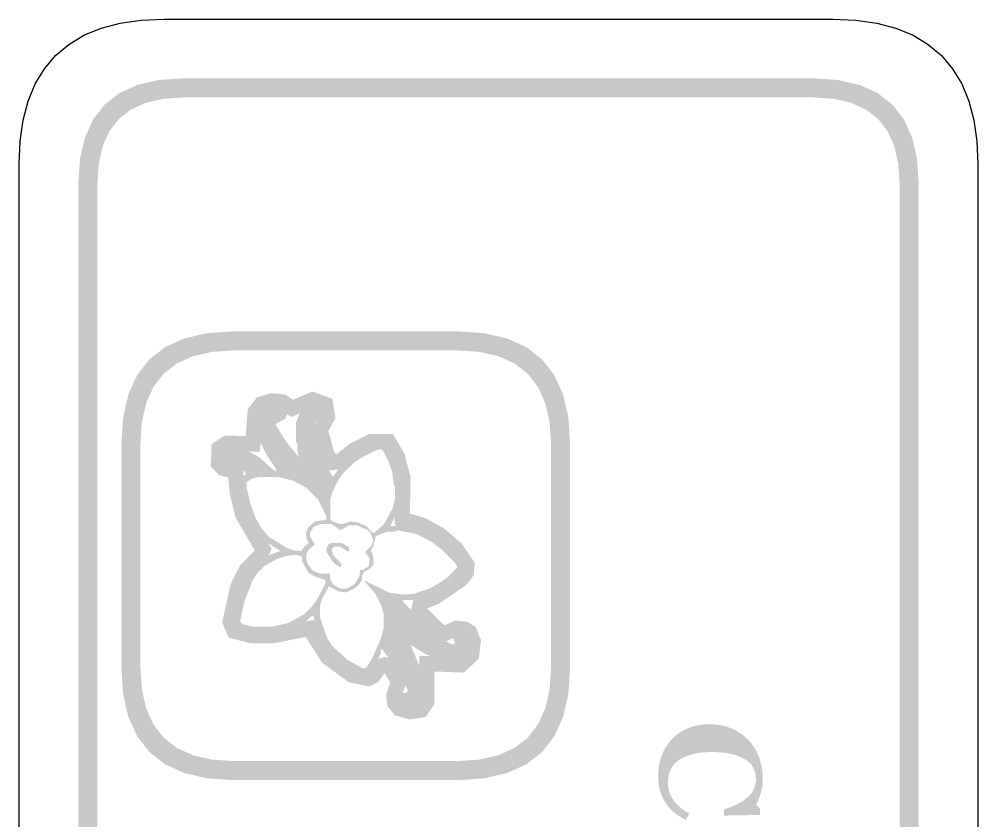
# Model space of a CAD drawing. Header units: millimetres. Extents: x 6 to 126, y 130 to 351.
# Drawn here: x 72.96 to 93.04, y 267.25 to 284.04 of the extents above; entities that cross this region are included whole.
import ezdxf

# ---------------------------------------------------------------- set-up
doc = ezdxf.new("R2010")
doc.units = ezdxf.units.MM
doc.layers.add('CUT', color=1, linetype='Continuous')
doc.layers.add('RASTER', color=7, linetype='Continuous')

msp = doc.modelspace()

# ---------------------------------------------------------------- hatches: boundary and pattern name
at = {"layer": 'RASTER'}
h = msp.add_hatch(color=7, dxfattribs=at)
h.paths.add_polyline_path([(89.6, 282.8), (90.116, 282.766), (90.563, 282.663), (90.941, 282.491), (91.25, 282.25), (91.491, 281.941), (91.663, 281.563), (91.766, 281.116), (91.8, 280.6), (91.8, 223.4), (91.766, 222.884), (91.663, 222.438), (91.491, 222.059), (91.25, 221.75), (90.941, 221.509), (90.563, 221.337), (90.116, 221.234), (89.6, 221.2), (76.4, 221.2), (75.884, 221.234), (75.438, 221.337), (75.059, 221.509), (74.75, 221.75), (74.509, 222.059), (74.338, 222.438), (74.234, 222.884), (74.2, 223.4), (74.2, 280.6), (74.234, 281.116), (74.338, 281.563), (74.509, 281.941), (74.75, 282.25), (75.059, 282.491), (75.438, 282.663), (75.884, 282.766), (76.4, 282.8)])
h.paths.add_polyline_path([(89.6, 282.4), (76.4, 282.4), (75.978, 282.372), (75.613, 282.288), (75.303, 282.147), (75.05, 281.95), (74.853, 281.697), (74.712, 281.388), (74.628, 281.022), (74.6, 280.6), (74.6, 223.4), (74.628, 222.978), (74.712, 222.613), (74.853, 222.303), (75.05, 222.05), (75.303, 221.853), (75.613, 221.712), (75.978, 221.628), (76.4, 221.6), (89.6, 221.6), (90.022, 221.628), (90.388, 221.712), (90.697, 221.853), (90.95, 222.05), (91.147, 222.303), (91.288, 222.613), (91.372, 222.978), (91.4, 223.4), (91.4, 280.6), (91.372, 281.022), (91.288, 281.388), (91.147, 281.697), (90.95, 281.95), (90.697, 282.147), (90.387, 282.288), (90.022, 282.372), (89.6, 282.4)], flags=0)
h = msp.add_hatch(color=7, dxfattribs=at)
h.paths.add_polyline_path([(82.15, 277.5), (82.701, 277.463), (83.178, 277.353), (83.582, 277.17), (83.913, 276.913), (84.17, 276.582), (84.353, 276.178), (84.463, 275.701), (84.5, 275.15), (84.5, 270.45), (84.463, 269.899), (84.353, 269.422), (84.17, 269.018), (83.913, 268.688), (83.582, 268.43), (83.178, 268.247), (82.701, 268.137), (82.15, 268.1), (77.45, 268.1), (76.899, 268.137), (76.422, 268.247), (76.018, 268.43), (75.688, 268.688), (75.43, 269.018), (75.247, 269.422), (75.137, 269.899), (75.1, 270.45), (75.1, 275.15), (75.137, 275.701), (75.247, 276.178), (75.43, 276.582), (75.688, 276.913), (76.018, 277.17), (76.422, 277.353), (76.899, 277.463), (77.45, 277.5)])
h.paths.add_polyline_path([(82.15, 277.1), (77.45, 277.1), (76.993, 277.07), (76.597, 276.978), (76.262, 276.826), (75.988, 276.613), (75.774, 276.338), (75.622, 276.003), (75.53, 275.607), (75.5, 275.15), (75.5, 270.45), (75.53, 269.993), (75.622, 269.597), (75.774, 269.262), (75.988, 268.988), (76.262, 268.774), (76.597, 268.622), (76.993, 268.53), (77.45, 268.5), (82.15, 268.5), (82.607, 268.53), (83.003, 268.622), (83.338, 268.774), (83.613, 268.988), (83.826, 269.262), (83.978, 269.597), (84.07, 269.993), (84.1, 270.45), (84.1, 275.15), (84.07, 275.607), (83.978, 276.003), (83.826, 276.338), (83.613, 276.613), (83.338, 276.826), (83.003, 276.978), (82.607, 277.07), (82.15, 277.1)], flags=0)
h = msp.add_hatch(color=7, dxfattribs=at)
h.paths.add_polyline_path([(82.633, 271.032), (82.587, 270.643), (82.275, 270.353), (81.659, 270.374), (81.659, 269.692), (81.473, 269.422), (81.142, 269.368), (80.831, 269.455), (80.673, 269.649), (80.648, 269.889), (80.73, 270.143), (80.617, 270.339), (80.607, 270.343), (80.617, 270.346), (80.482, 270.156), (80.29, 270.06), (79.861, 270.154), (79.302, 270.561), (78.964, 271.098), (78.296, 270.967), (77.809, 270.967), (77.353, 271.081), (77.209, 271.403), (77.392, 272.21), (77.579, 272.586), (77.876, 272.894), (77.889, 272.923), (77.496, 273.593), (77.373, 274.072), (77.341, 274.438), (77.156, 274.487), (76.969, 274.674), (76.992, 275.139), (77.261, 275.318), (77.704, 275.307), (77.747, 275.87), (77.935, 276.113), (78.237, 276.207), (78.526, 276.179), (78.697, 276.068), (79.103, 276.24), (79.52, 276.088), (79.582, 275.677), (79.435, 275.412), (79.548, 274.996), (79.593, 274.925), (79.615, 274.929), (79.889, 275.148), (80.292, 275.351), (80.789, 275.351), (81.032, 274.934), (81.157, 274.447), (81.146, 273.683), (81.477, 273.585), (81.865, 273.369), (82.223, 273.063), (82.504, 272.65), (82.481, 272.389), (82.32, 272.184), (81.767, 271.801), (81.504, 271.697), (81.505, 271.701), (81.837, 271.364), (81.884, 271.35), (82.089, 271.441), (82.352, 271.418), (82.522, 271.305)])
h.paths.add_polyline_path([(82.306, 270.988), (82.263, 271.093), (82.242, 271.107), (82.143, 271.115), (81.907, 271.01), (81.667, 271.081), (81.154, 271.6), (81.229, 271.933), (81.615, 272.085), (82.098, 272.42), (82.171, 272.512), (82.175, 272.564), (81.983, 272.848), (81.681, 273.105), (81.352, 273.288), (80.822, 273.445), (80.837, 274.409), (80.733, 274.811), (80.605, 275.031), (80.368, 275.031), (80.063, 274.878), (79.747, 274.624), (79.435, 274.58), (79.251, 274.865), (79.093, 275.454), (79.249, 275.737), (79.232, 275.852), (79.111, 275.896), (78.666, 275.707), (78.418, 275.868), (78.27, 275.882), (78.126, 275.837), (78.059, 275.75), (78.001, 274.98), (77.354, 274.995), (77.304, 274.962), (77.296, 274.799), (77.321, 274.774), (77.641, 274.69), (77.689, 274.126), (77.795, 273.716), (78.247, 272.946), (78.147, 272.714), (77.844, 272.4), (77.696, 272.102), (77.545, 271.436), (77.581, 271.354), (77.848, 271.287), (78.265, 271.287), (79.118, 271.454), (79.54, 270.784), (79.995, 270.452), (80.248, 270.397), (80.268, 270.407), (80.42, 270.621), (80.627, 270.683), (80.84, 270.591), (81.078, 270.181), (80.973, 269.855), (80.981, 269.777), (81.014, 269.736), (81.16, 269.696), (81.287, 269.716), (81.339, 269.792), (81.339, 270.705), (82.154, 270.678), (82.283, 270.797), (82.306, 270.988)], flags=0)
h = msp.add_hatch(color=7, dxfattribs=at)
h.paths.add_polyline_path([(82.393, 270.986), (82.401, 270.834), (82.355, 270.747), (82.276, 270.64), (82.135, 270.569), (81.895, 270.569), (81.789, 270.595), (81.462, 270.747), (81.159, 270.933), (81.39, 270.383), (81.47, 270.037), (81.444, 269.824), (81.372, 269.684), (81.319, 269.63), (81.204, 269.585), (81, 269.646), (80.904, 269.737), (80.885, 269.771), (80.904, 269.912), (81.071, 269.931), (81.098, 269.984), (80.92, 270.337), (80.558, 270.853), (80.521, 270.827), (80.54, 270.781), (80.513, 270.702), (80.388, 270.454), (80.282, 270.321), (80.168, 270.303), (80.035, 270.356), (79.841, 270.454), (79.655, 270.587), (79.389, 270.853), (79.237, 271.1), (79.158, 271.313), (79.131, 271.526), (79.104, 271.552), (78.98, 271.438), (78.732, 271.313), (78.307, 271.207), (77.802, 271.207), (77.502, 271.305), (77.456, 271.393), (77.483, 271.605), (77.642, 272.164), (77.767, 272.411), (78.06, 272.73), (78.227, 272.828), (78.432, 272.9), (78.06, 273.139), (77.874, 273.405), (77.722, 273.705), (77.589, 274.237), (77.589, 274.396), (77.714, 274.521), (77.597, 274.644), (77.483, 274.715), (77.377, 274.689), (77.262, 274.707), (77.164, 274.848), (77.209, 274.989), (77.35, 275.087), (77.536, 275.087), (77.696, 275.034), (77.996, 274.856), (78.246, 274.628), (78.352, 274.564), (78.342, 274.617), (78.14, 274.92), (78.015, 275.167), (77.935, 275.433), (77.935, 275.672), (78.007, 275.84), (78.14, 275.946), (78.28, 275.991), (78.448, 275.946), (78.512, 275.903), (78.546, 275.832), (78.573, 275.752), (78.528, 275.664), (78.352, 275.574), (78.334, 275.539), (78.538, 275.212), (78.82, 274.856), (78.785, 275.008), (78.785, 275.141), (78.759, 275.194), (78.759, 275.592), (78.884, 275.893), (79.051, 275.991), (79.184, 275.991), (79.272, 275.946), (79.352, 275.866), (79.37, 275.779), (79.325, 275.691), (79.176, 275.627), (79.158, 275.592), (79.158, 275.46), (79.264, 275.061), (79.45, 274.582), (79.53, 274.45), (79.628, 274.59), (79.841, 274.803), (80.027, 274.936), (80.194, 275.034), (80.46, 275.141), (80.628, 275.122), (80.734, 274.989), (80.806, 274.822), (80.885, 274.582), (80.939, 274.317), (80.939, 273.944), (80.859, 273.679), (80.734, 273.421), (81.098, 273.439), (81.364, 273.36), (81.611, 273.235), (81.771, 273.128), (82.09, 272.836), (82.268, 272.562), (82.222, 272.448), (82.116, 272.342), (81.744, 272.076), (81.337, 271.898), (81.231, 271.871), (81.018, 271.871), (80.992, 271.845), (81.595, 271.225), (81.888, 271.013), (82.028, 270.941), (82.074, 270.949), (82.082, 270.994), (82.055, 271.047), (82.074, 271.161), (82.135, 271.207), (82.214, 271.207), (82.329, 271.135)])
h.paths.add_polyline_path([(82.135, 272.562), (82.09, 272.65), (81.797, 272.942), (81.584, 273.102), (81.284, 273.253), (80.885, 273.333), (80.832, 273.307), (80.673, 273.307), (80.426, 273.208), (80.38, 273.014), (80.327, 272.908), (80.38, 272.775), (80.38, 272.615), (80.309, 272.528), (80.186, 272.464), (80.141, 272.376), (80.141, 272.296), (80.069, 272.182), (79.963, 272.102), (79.796, 272.031), (79.636, 272.057), (79.45, 272.164), (79.317, 271.924), (79.264, 271.765), (79.264, 271.499), (79.415, 271.066), (79.522, 270.906), (79.841, 270.614), (80.168, 270.436), (80.229, 270.454), (80.362, 270.667), (80.54, 271.074), (80.593, 271.286), (80.593, 271.579), (80.54, 271.765), (80.415, 272.012), (80.176, 272.288), (80.699, 272.031), (81, 271.985), (81.231, 272.004), (81.55, 272.11), (81.771, 272.235), (81.957, 272.368)], flags=0)
h.paths.add_polyline_path([(80.832, 274.237), (80.806, 274.29), (80.779, 274.529), (80.699, 274.768), (80.574, 275.016), (80.513, 275.034), (80.434, 275.008), (80.133, 274.856), (79.974, 274.75), (79.734, 274.511), (79.655, 274.404), (79.53, 274.157), (79.477, 273.971), (79.477, 273.572), (79.495, 273.538), (79.663, 273.466), (79.742, 273.466), (79.902, 273.519), (80.061, 273.493), (80.229, 273.421), (80.346, 273.299), (80.38, 273.28), (80.415, 273.299), (80.601, 273.458), (80.779, 273.785), (80.832, 273.998)], flags=0)
h.paths.add_polyline_path([(80.38, 273.12), (80.309, 273.288), (80.255, 273.341), (80.035, 273.439), (79.875, 273.439), (79.689, 273.333), (79.503, 273.466), (79.264, 273.466), (79.123, 273.394), (79.051, 273.28), (79.051, 273.2), (79.158, 273.041), (79.017, 272.916), (78.972, 272.828), (78.972, 272.722), (79.017, 272.607), (79.096, 272.501), (79.237, 272.429), (79.469, 272.421), (79.477, 272.296), (79.538, 272.198), (79.689, 272.11), (79.822, 272.11), (79.99, 272.209), (80.088, 272.376), (80.096, 272.501), (80.168, 272.509), (80.282, 272.581), (80.301, 272.748), (80.202, 272.873), (80.335, 273.006)], flags=0)
h.paths.add_polyline_path([(79.867, 272.98), (79.875, 272.908), (79.849, 272.881), (79.689, 272.988), (79.556, 272.988), (79.503, 272.934), (79.548, 272.794), (79.697, 272.65), (79.716, 272.589), (79.689, 272.562), (79.602, 272.607), (79.522, 272.687), (79.397, 272.881), (79.397, 272.961), (79.431, 273.033), (79.503, 273.067), (79.716, 273.067)], flags=0)
h.paths.add_polyline_path([(79.397, 273.625), (79.219, 273.979), (78.98, 274.218), (78.706, 274.37), (78.387, 274.45), (77.988, 274.45), (77.855, 274.423), (77.722, 274.343), (77.722, 274.237), (77.802, 273.891), (77.908, 273.599), (78.033, 273.378), (78.193, 273.192), (78.573, 272.961), (78.732, 272.908), (78.873, 272.9), (78.937, 272.996), (79.025, 273.067), (78.972, 273.174), (78.972, 273.307), (79.017, 273.394), (79.158, 273.519), (79.389, 273.554)], flags=0)
h.paths.add_polyline_path([(79.37, 272.27), (79.352, 272.304), (79.184, 272.35), (79.017, 272.448), (78.892, 272.669), (78.873, 272.783), (78.839, 272.801), (78.751, 272.82), (78.573, 272.801), (78.334, 272.722), (78.113, 272.597), (77.953, 272.437), (77.847, 272.278), (77.669, 271.818), (77.589, 271.419), (77.642, 271.366), (77.855, 271.313), (78.254, 271.313), (78.599, 271.393), (78.926, 271.571), (79.086, 271.73), (79.219, 271.916), (79.37, 272.217)], flags=0)
msp.add_hatch(color=7, dxfattribs=at).paths.add_polyline_path([(86.344, 268.184), (86.345, 268.241), (86.349, 268.297), (86.355, 268.352), (86.363, 268.406), (86.373, 268.459), (86.386, 268.511), (86.401, 268.562), (86.418, 268.612), (86.438, 268.661), (86.459, 268.708), (86.483, 268.754), (86.509, 268.798), (86.537, 268.841), (86.567, 268.882), (86.599, 268.921), (86.633, 268.959), (86.668, 268.995), (86.706, 269.028), (86.745, 269.059), (86.787, 269.089), (86.83, 269.116), (86.876, 269.142), (86.924, 269.166), (86.973, 269.188), (87.025, 269.207), (87.077, 269.224), (87.131, 269.239), (87.186, 269.25), (87.243, 269.259), (87.3, 269.266), (87.359, 269.27), (87.42, 269.271), (87.479, 269.27), (87.538, 269.266), (87.596, 269.259), (87.652, 269.25), (87.708, 269.238), (87.762, 269.224), (87.815, 269.207), (87.867, 269.187), (87.918, 269.165), (87.967, 269.141), (88.014, 269.114), (88.059, 269.086), (88.103, 269.055), (88.145, 269.022), (88.185, 268.987), (88.224, 268.95), (88.26, 268.912), (88.294, 268.872), (88.325, 268.83), (88.355, 268.786), (88.383, 268.74), (88.408, 268.693), (88.432, 268.643), (88.453, 268.592), (88.472, 268.539), (88.489, 268.485), (88.503, 268.43), (88.514, 268.375), (88.523, 268.318), (88.529, 268.261), (88.533, 268.203), (88.534, 268.143), (88.534, 268.101), (88.532, 268.059), (88.528, 268.018), (88.524, 267.978), (88.518, 267.939), (88.511, 267.901), (88.502, 267.864), (88.493, 267.828), (88.482, 267.794), (88.471, 267.76), (88.46, 267.728), (88.448, 267.697), (88.436, 267.668), (88.424, 267.64), (88.411, 267.613), (88.398, 267.588), (88.479, 267.497), (88.479, 267.37), (87.72, 267.357), (87.72, 267.486), (87.804, 267.514), (87.882, 267.543), (87.954, 267.574), (88.021, 267.606), (88.082, 267.64), (88.137, 267.675), (88.186, 267.712), (88.23, 267.749), (88.268, 267.789), (88.301, 267.83), (88.329, 267.874), (88.352, 267.92), (88.369, 267.968), (88.382, 268.018), (88.39, 268.07), (88.392, 268.124), (88.388, 268.191), (88.377, 268.254), (88.358, 268.312), (88.332, 268.367), (88.297, 268.417), (88.256, 268.463), (88.207, 268.505), (88.15, 268.543), (88.086, 268.577), (88.016, 268.606), (87.94, 268.631), (87.858, 268.651), (87.77, 268.667), (87.676, 268.678), (87.576, 268.685), (87.469, 268.687), (87.409, 268.686), (87.35, 268.684), (87.294, 268.68), (87.24, 268.674), (87.188, 268.668), (87.139, 268.659), (87.092, 268.649), (87.047, 268.638), (87.004, 268.625), (86.963, 268.611), (86.925, 268.597), (86.889, 268.581), (86.855, 268.565), (86.822, 268.547), (86.793, 268.529), (86.765, 268.51), (86.738, 268.488), (86.713, 268.465), (86.69, 268.441), (86.668, 268.417), (86.649, 268.391), (86.631, 268.365), (86.615, 268.337), (86.601, 268.309), (86.589, 268.28), (86.579, 268.249), (86.57, 268.219), (86.562, 268.187), (86.557, 268.154), (86.553, 268.121), (86.55, 268.087), (86.549, 268.052), (86.551, 268.002), (86.556, 267.953), (86.565, 267.905), (86.577, 267.859), (86.593, 267.814), (86.612, 267.77), (86.635, 267.728), (86.661, 267.687), (86.69, 267.647), (86.724, 267.609), (86.76, 267.571), (86.801, 267.534), (86.845, 267.498), (86.892, 267.462), (86.943, 267.428), (86.998, 267.395), (86.921, 267.269), (86.89, 267.285), (86.859, 267.301), (86.829, 267.319), (86.799, 267.336), (86.771, 267.354), (86.743, 267.373), (86.717, 267.392), (86.691, 267.412), (86.666, 267.433), (86.642, 267.454), (86.618, 267.476), (86.596, 267.499), (86.575, 267.523), (86.554, 267.547), (86.534, 267.572), (86.516, 267.598), (86.496, 267.628), (86.478, 267.658), (86.46, 267.689), (86.444, 267.72), (86.429, 267.752), (86.415, 267.786), (86.402, 267.819), (86.39, 267.854), (86.379, 267.89), (86.37, 267.927), (86.362, 267.966), (86.356, 268.007), (86.351, 268.049), (86.347, 268.092), (86.345, 268.138), (86.344, 268.184)])

# ---------------------------------------------------------------- linework, layer by layer
at = {"layer": 'CUT'}
msp.add_lwpolyline([(72.96, 222.999), (72.96, 281.001), (72.981, 281.483), (73.044, 281.925), (73.149, 282.325), (73.297, 282.685), (73.488, 283.003), (73.722, 283.278), (73.997, 283.512), (74.315, 283.703), (74.675, 283.851), (75.075, 283.956), (75.517, 284.019), (75.999, 284.04), (90.001, 284.04), (90.483, 284.019), (90.925, 283.956), (91.325, 283.851), (91.685, 283.703), (92.003, 283.512), (92.278, 283.278), (92.512, 283.003), (92.703, 282.685), (92.851, 282.325), (92.956, 281.925), (93.019, 281.483), (93.04, 281.001), (93.04, 222.999)], dxfattribs=at)

doc.saveas('drawing.dxf')
